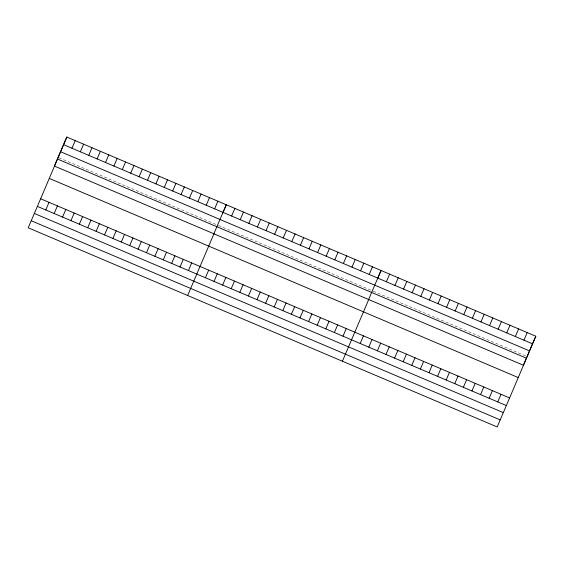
<?xml version="1.0" encoding="UTF-8"?>
<svg xmlns="http://www.w3.org/2000/svg" width="564" height="564" viewBox="0 0 564 564"><rect width="100%" height="100%" fill="white"/><g stroke="black" fill="none" stroke-linecap="round" stroke-linejoin="round"><path stroke-width="0.42" stroke-dasharray="2.82 2.11" d="M58.945 157.737L216.111 224.479M218.416 225.459L371.613 290.523M373.178 291.186L525.592 355.919"/><path stroke-width="0.85" d="M40.636 198.768L66.827 137.038L535.8 336.214L509.609 397.944L497.173 426.962L28.2 227.786L40.636 198.768L509.609 397.944M214.01 233.679L187.65 295.508M222.752 213.058L226.277 204.76L213.841 233.778M368.771 299.406L342.411 361.235M378.155 277.276L381.038 270.487L368.602 299.505M66.827 137.038L54.391 166.056L523.364 365.232L535.8 336.214M71.952 148.226L75.216 140.605M45.762 209.956L49.026 202.335M80.342 151.786L83.606 144.165M54.158 213.516L57.422 205.895M88.738 155.354L92.002 147.733M62.548 217.084L65.812 209.463M97.128 158.914L100.392 151.3M70.937 220.644L74.208 213.03M105.517 162.481L108.789 154.86M79.334 224.211L82.598 216.59M113.914 166.042L117.178 158.428M87.723 227.771L90.987 220.157M122.303 169.609L125.568 161.988M96.113 231.339L99.384 223.718M130.693 173.176L133.964 165.555M104.509 234.899L107.773 227.285M139.089 176.736L142.354 169.115M112.899 238.466L116.163 230.845M147.479 180.304L150.743 172.683M121.295 242.034L124.559 234.412M155.875 183.864L159.14 176.243M129.685 245.594L132.949 237.973M164.265 187.431L167.529 179.81M138.074 249.161L141.345 241.54M172.654 190.992L175.926 183.378M146.471 252.721L149.735 245.1M181.051 194.559L184.315 186.938M154.86 256.289L158.124 248.668M189.441 198.119L192.705 190.505M163.257 259.849L166.521 252.235M197.837 201.686L201.101 194.065M171.646 263.416L174.91 255.795M206.227 205.254L209.491 197.633M180.036 266.976L183.307 259.362M214.616 208.814L217.887 201.193M188.432 270.544L191.697 262.923M231.607 216.033L234.871 208.412M205.423 277.763L208.687 270.142M240.208 219.685L243.472 212.064M214.017 281.408L217.281 273.794M248.802 223.33L252.073 215.716M222.618 285.06L225.882 277.446M257.403 226.982L260.667 219.368M231.212 288.712L234.483 281.098M265.996 230.634L269.268 223.02M239.813 292.363L243.077 284.749M274.597 234.286L277.862 226.672M248.407 296.015L251.678 288.394M283.198 237.938L286.463 230.316M257.008 299.667L260.272 292.046M291.792 241.589L295.057 233.968M265.609 303.319L268.873 295.698M300.393 245.241L303.658 237.62M274.203 306.971L277.467 299.35M308.987 248.893L312.252 241.272M282.804 310.623L286.068 303.002M317.588 252.545L320.853 244.924M291.398 314.275L294.662 306.654M326.182 256.197L329.454 248.576M299.999 317.927L303.263 310.306M334.783 259.849L338.047 252.228M308.593 321.579L311.864 313.958M343.377 263.501L346.648 255.88M317.194 325.231L320.458 317.61M351.978 267.153L355.242 259.532M325.788 328.882L329.059 321.261M360.579 270.805L363.843 263.184M334.389 332.534L337.653 324.913M369.173 274.457L372.437 266.835M342.99 336.186L346.254 328.565M386.368 281.76L389.639 274.139M360.184 343.49L363.449 335.869M394.969 285.412L398.233 277.791M368.778 347.142L372.043 339.521M403.563 289.064L406.834 281.443M377.379 350.787L380.644 343.173M412.164 292.709L415.428 285.095M385.973 354.439L389.245 346.825M420.765 296.361L424.029 288.747M394.574 358.091L397.839 350.477M429.359 300.013L432.623 292.399M403.168 361.743L406.44 354.129M437.96 303.665L441.224 296.051M411.769 365.394L415.034 357.773M446.554 307.317L449.818 299.695M420.37 369.046L423.634 361.425M455.155 310.968L458.419 303.347M428.964 372.698L432.228 365.077M463.749 314.62L467.02 306.999M437.565 376.35L440.829 368.729M472.35 318.272L475.614 310.651M446.159 380.002L449.423 372.381M480.944 321.924L484.215 314.303M454.76 383.654L458.024 376.033M489.545 325.576L492.809 317.955M463.354 387.306L466.625 379.685M498.146 329.228L501.41 321.607M471.955 390.958L475.219 383.337M506.74 332.88L510.004 325.259M480.556 394.61L483.82 386.989M515.341 336.532L518.605 328.911M489.15 398.262L492.414 390.64M523.935 340.184L527.199 332.563M497.751 401.913L501.015 394.292M63.556 144.659L532.536 343.836M60.531 151.723L529.511 350.893M57.415 158.999L526.388 358.168M49.279 178.4L518.253 377.57M37.372 206.389L506.345 405.565M34.348 213.453L503.321 412.622M31.224 220.728L500.205 419.898"/></g></svg>
